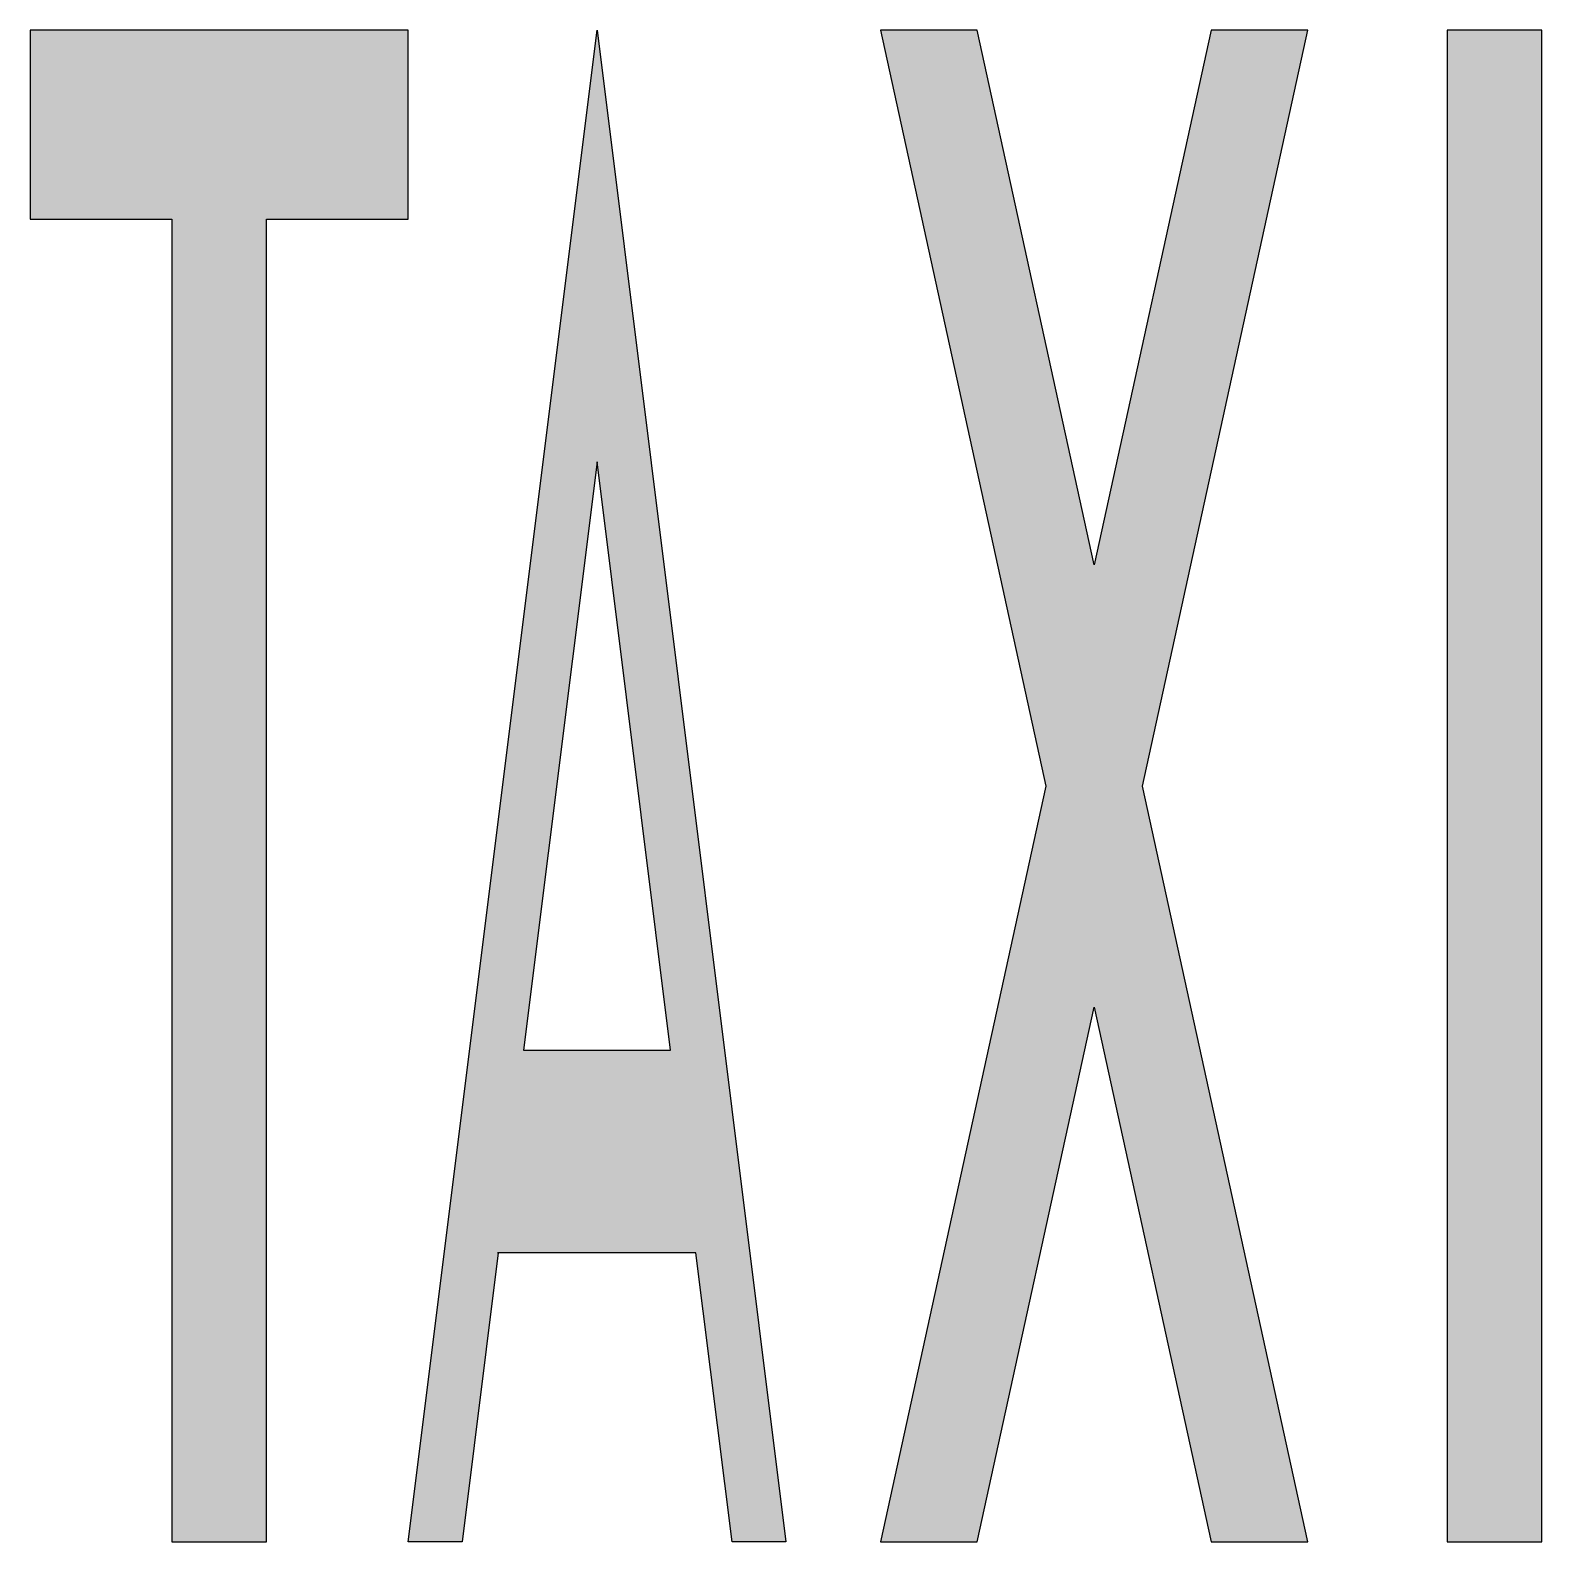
# Model space of a CAD drawing. Header units: metres. Extents: x -0.9 to 0.7, y 0 to 1.6.
import ezdxf

# ---------------------------------------------------------------- set-up
doc = ezdxf.new("R2010")
doc.units = ezdxf.units.M
doc.header["$LTSCALE"] = 0.2

msp = doc.modelspace()

# ---------------------------------------------------------------- hatches: boundary and pattern name
at = {"true_color": 0xfaf528}
h = msp.add_hatch(color=2, dxfattribs=at)
h.paths.add_polyline_path([(-0.65, 1.4), (-0.5, 1.4), (-0.5, 1.6), (-0.9, 1.6), (-0.9, 1.4), (-0.75, 1.4), (-0.75, 0), (-0.65, 0)])
h.paths.add_polyline_path([(-0.5, 0), (-0.4429, 0), (-0.4047, 0.3057), (-0.1953, 0.3057), (-0.1571, 0), (-0.1, 0), (-0.3, 1.6)])
h.paths.add_polyline_path([(-0.3, 1.1433), (-0.2221, 0.5204), (-0.3779, 0.5204)], flags=16)
h.paths.add_polyline_path([(0.175, 0.8), (0, 0), (0.1024, 0), (0.2262, 0.566), (0.35, 0), (0.4524, 0), (0.2774, 0.8), (0.4524, 1.6), (0.35, 1.6), (0.2262, 1.034), (0.1024, 1.6), (0, 1.6)])
h.paths.add_polyline_path([(0.6, 0), (0.7, 0), (0.7, 1.6), (0.6, 1.6)])

# ---------------------------------------------------------------- linework, layer by layer
at = {"color": 2, "true_color": 0xfaf528, "flags": 128}
for points in [[(0.2774, 0.8), (0.4524, 1.6), (0.35, 1.6), (0.2262, 1.034), (0.1024, 1.6), (0, 1.6), (0.175, 0.8), (0, 0), (0.1024, 0), (0.2262, 0.566), (0.35, 0), (0.4524, 0)], [(-0.9, 1.6), (-0.9, 1.4), (-0.75, 1.4), (-0.75, 0), (-0.65, 0), (-0.65, 1.4), (-0.5, 1.4), (-0.5, 1.6)], [(-0.4047, 0.3057), (-0.4429, 0), (-0.5, 0), (-0.3, 1.6), (-0.1, 0), (-0.1571, 0), (-0.1953, 0.3057), (-0.4054, 0.3057)], [(0.6, 0), (0.7, 0), (0.7, 1.6), (0.6, 1.6)], [(-0.3779, 0.5204), (-0.2221, 0.5204), (-0.3, 1.1433)]]:
    msp.add_lwpolyline(points, close=True, dxfattribs=at)

doc.saveas('drawing.dxf')
